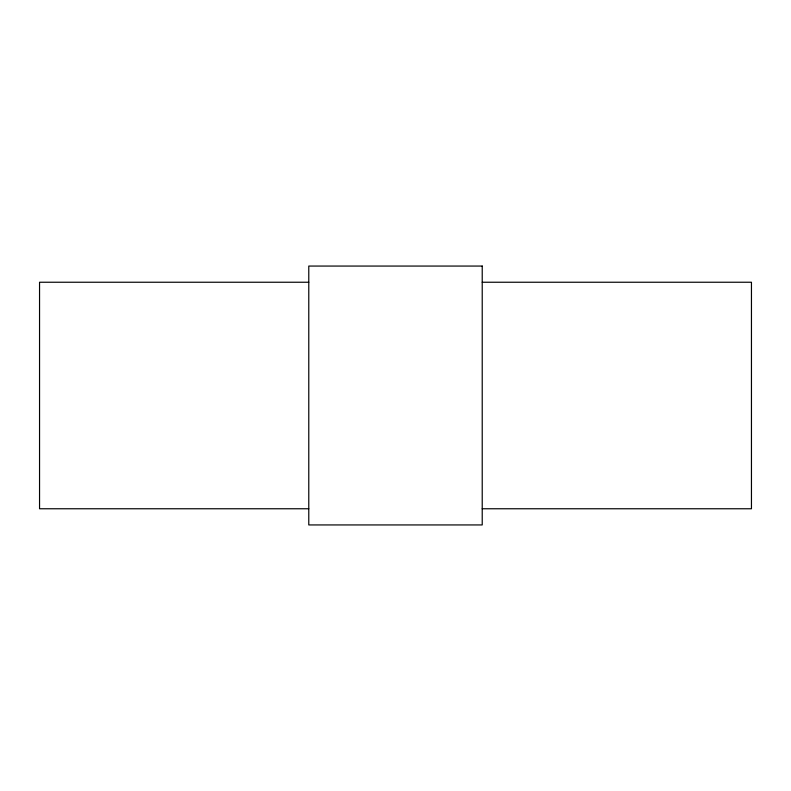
<?xml version="1.0" encoding="UTF-8"?>
<svg xmlns="http://www.w3.org/2000/svg" width="791" height="791" viewBox="0 0 791 791"><rect width="100%" height="100%" fill="white"/><g stroke="black" fill="none" stroke-linecap="round" stroke-linejoin="round"><path stroke-width="1.19" d="M308.777 282.239L39.55 282.239L39.55 508.761L308.777 508.761M482.223 282.239L751.45 282.239L751.45 508.761L482.223 508.761M482.223 266.063L308.777 266.063L308.777 524.937L482.223 524.937L482.223 266.063"/></g></svg>
